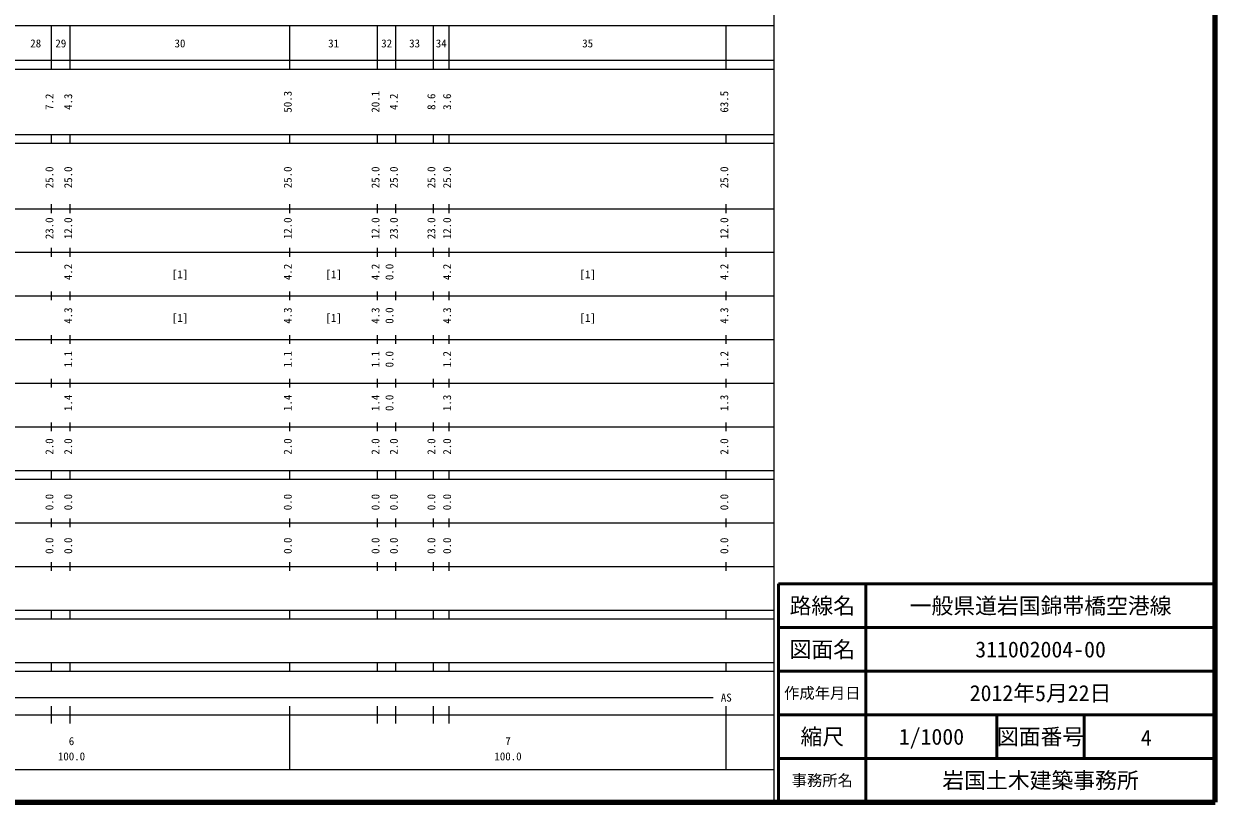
# Model space of a CAD drawing. Units: millimetres on the paper, enlarged 1000 times. Extents: x 40000 to 680000, y 20000 to 380000.
# Drawn here: x 407079 to 680000, y 20000 to 198357 of the extents above; entities that cross this region are included whole.
import ezdxf
from ezdxf.enums import TextEntityAlignment as Align

# ---------------------------------------------------------------- set-up
doc = ezdxf.new("R2010")
doc.units = ezdxf.units.MM
doc.header["$LTSCALE"] = 1000
for name, color, linetype, lineweight in [('M-TTL', 2, 'Continuous', 140), ('M-TTL-BAND', 7, 'Continuous', 25), ('M-TTL-FRAM', 2, 'Continuous', 50), ('M-TTL-LINE', 7, 'Continuous', 50)]:
    doc.layers.add(name, color=color, linetype=linetype, lineweight=lineweight)
doc.layers.add('M-TTL-TXT', color=7, linetype='Continuous')
doc.styles.add('ＭＳ ゴシック', font='')
doc.styles.get('ＭＳ ゴシック').set_extended_font_data('MS Gothic')

msp = doc.modelspace()

# ---------------------------------------------------------------- linework, layer by layer
at = {"layer": 'M-TTL'}
for p, q in [((680000, 20000), (680000, 380000)), ((40000, 20000), (680000, 20000))]:
    msp.add_line(p, q, dxfattribs=at)
at = {"layer": 'M-TTL-BAND'}
for p, q in [((579000, 20000), (579000, 370000)), ((68000, 198000), (579000, 198000)), ((413400, 188000), (413400, 198000)), ((417700, 188000), (417700, 198000)), ((468000, 188000), (468000, 198000)), ((488100, 188000), (488100, 198000)), ((492300, 188000), (492300, 198000)), ((500900, 188000), (500900, 198000)), ((504500, 188000), (504500, 198000)), ((568000, 188000), (568000, 198000)), ((40000, 190000), (579000, 190000)), ((40000, 188000), (579000, 188000)), ((40000, 173000), (579000, 173000)), ((413400, 171000), (413400, 173000)), ((417700, 171000), (417700, 173000)), ((468000, 171000), (468000, 173000)), ((488100, 171000), (488100, 173000)), ((492300, 171000), (492300, 173000)), ((500900, 171000), (500900, 173000)), ((504500, 171000), (504500, 173000)), ((568000, 171000), (568000, 173000)), ((40000, 171000), (579000, 171000)), ((40000, 156000), (579000, 156000)), ((413400, 155000), (413400, 157000)), ((417700, 155000), (417700, 157000)), ((468000, 155000), (468000, 157000)), ((488100, 155000), (488100, 157000)), ((492300, 155000), (492300, 157000)), ((500900, 155000), (500900, 157000)), ((504500, 155000), (504500, 157000)), ((568000, 155000), (568000, 157000)), ((46000, 146000), (579000, 146000)), ((413400, 145000), (413400, 147000)), ((417700, 145000), (417700, 147000)), ((468000, 145000), (468000, 147000)), ((488100, 145000), (488100, 147000)), ((492300, 145000), (492300, 147000)), ((500900, 145000), (500900, 147000)), ((504500, 145000), (504500, 147000)), ((568000, 145000), (568000, 147000)), ((413400, 135000), (413400, 137000)), ((417700, 135000), (417700, 137000)), ((468000, 135000), (468000, 137000)), ((488100, 135000), (488100, 137000)), ((492300, 135000), (492300, 137000)), ((500900, 135000), (500900, 137000)), ((504500, 135000), (504500, 137000)), ((568000, 135000), (568000, 137000)), ((52000, 136000), (579000, 136000)), ((46000, 126000), (579000, 126000)), ((413400, 125000), (413400, 127000)), ((417700, 125000), (417700, 127000)), ((468000, 125000), (468000, 127000)), ((488100, 125000), (488100, 127000)), ((492300, 125000), (492300, 127000)), ((500900, 125000), (500900, 127000)), ((504500, 125000), (504500, 127000)), ((568000, 125000), (568000, 127000)), ((52000, 116000), (579000, 116000)), ((413400, 115000), (413400, 117000)), ((417700, 115000), (417700, 117000)), ((468000, 115000), (468000, 117000)), ((488100, 115000), (488100, 117000)), ((492300, 115000), (492300, 117000)), ((500900, 115000), (500900, 117000)), ((504500, 115000), (504500, 117000)), ((568000, 115000), (568000, 117000)), ((413400, 105000), (413400, 107000)), ((417700, 105000), (417700, 107000)), ((468000, 105000), (468000, 107000)), ((488100, 105000), (488100, 107000)), ((492300, 105000), (492300, 107000)), ((500900, 105000), (500900, 107000)), ((504500, 105000), (504500, 107000)), ((568000, 105000), (568000, 107000)), ((46000, 106000), (579000, 106000)), ((40000, 96000), (579000, 96000)), ((413400, 94000), (413400, 96000)), ((417700, 94000), (417700, 96000)), ((468000, 94000), (468000, 96000)), ((488100, 94000), (488100, 96000)), ((492300, 94000), (492300, 96000)), ((500900, 94000), (500900, 96000)), ((504500, 94000), (504500, 96000)), ((568000, 94000), (568000, 96000)), ((40000, 94000), (579000, 94000)), ((413400, 83000), (413400, 85000)), ((417700, 83000), (417700, 85000)), ((468000, 83000), (468000, 85000)), ((488100, 83000), (488100, 85000)), ((492300, 83000), (492300, 85000)), ((500900, 83000), (500900, 85000)), ((504500, 83000), (504500, 85000)), ((568000, 83000), (568000, 85000)), ((49000, 84000), (579000, 84000)), ((40000, 74000), (579000, 74000)), ((413400, 73000), (413400, 75000)), ((417700, 73000), (417700, 75000)), ((468000, 73000), (468000, 75000)), ((488100, 73000), (488100, 75000)), ((492300, 73000), (492300, 75000)), ((500900, 73000), (500900, 75000)), ((504500, 73000), (504500, 75000)), ((568000, 73000), (568000, 75000)), ((40000, 64000), (579000, 64000)), ((413400, 62000), (413400, 64000)), ((417700, 62000), (417700, 64000)), ((468000, 62000), (468000, 64000)), ((488100, 62000), (488100, 64000)), ((492300, 62000), (492300, 64000)), ((500900, 62000), (500900, 64000)), ((504500, 62000), (504500, 64000)), ((568000, 62000), (568000, 64000)), ((40000, 62000), (579000, 62000)), ((40000, 52000), (579000, 52000)), ((413400, 50000), (413400, 52000)), ((417700, 50000), (417700, 52000)), ((468000, 50000), (468000, 52000)), ((488100, 50000), (488100, 52000)), ((492300, 50000), (492300, 52000)), ((500900, 50000), (500900, 52000)), ((504500, 50000), (504500, 52000)), ((568000, 50000), (568000, 52000)), ((40000, 50000), (579000, 50000)), ((235100, 44000), (565000, 44000)), ((413400, 38000), (413400, 42000)), ((417700, 38000), (417700, 42000)), ((468000, 27500), (468000, 42000)), ((488100, 38000), (488100, 42000)), ((492300, 38000), (492300, 42000)), ((500900, 38000), (500900, 42000)), ((504500, 38000), (504500, 42000)), ((568000, 27500), (568000, 42000)), ((40000, 40000), (579000, 40000)), ((68000, 27500), (579000, 27500))]:
    msp.add_line(p, q, dxfattribs=at)
at = {"layer": 'M-TTL-FRAM'}
for p, q in [((680000, 70000), (580000, 70000)), ((580000, 70000), (580000, 20000))]:
    msp.add_line(p, q, dxfattribs=at)
at = {"layer": 'M-TTL-LINE'}
for p, q in [((600000, 70000), (600000, 20000)), ((680000, 60000), (580000, 60000)), ((680000, 50000), (580000, 50000)), ((680000, 40000), (580000, 40000)), ((630000, 40000), (630000, 30000)), ((650000, 40000), (650000, 30000)), ((680000, 30000), (580000, 30000))]:
    msp.add_line(p, q, dxfattribs=at)

# ---------------------------------------------------------------- texts
at = {"layer": 'M-TTL-BAND', "style": 'ＭＳ ゴシック'}
for s, p in [('28', (409800, 192405)), ('29', (415550, 192405)), ('30', (442850, 192405)), ('31', (478050, 192405)), ('32', (490200, 192405)), ('33', (496600, 192405)), ('34', (502700, 192405)), ('35', (536250, 192405)), ('[1]', (442850, 139500)), ('[1]', (478050, 139500)), ('[1]', (536250, 139500)), ('[1]', (442850, 129500)), ('[1]', (478050, 129500)), ('[1]', (536250, 129500)), ('AS', (568000, 42500)), ('6', (418000, 32523)), ('7', (518000, 32523)), ('100.0', (418000, 29033)), ('100.0', (518000, 29033))]:
    msp.add_text(s, height=1833, dxfattribs=at).set_placement(p, align=Align.BOTTOM_CENTER)
for s, p in [('20.1', (489100, 180500)), ('7.2', (414400, 180500)), ('4.3', (418700, 180500)), ('50.3', (469000, 180500)), ('4.2', (493300, 180500)), ('8.6', (501900, 180500)), ('3.6', (505500, 180500)), ('63.5', (569000, 180500)), ('25.0', (414400, 163174)), ('25.0', (418700, 163174)), ('25.0', (469000, 163174)), ('25.0', (489100, 163174)), ('25.0', (493300, 163174)), ('25.0', (501900, 163174)), ('25.0', (505500, 163174)), ('25.0', (569000, 163174)), ('23.0', (414400, 151500)), ('12.0', (418700, 151500)), ('12.0', (469000, 151500)), ('12.0', (489100, 151500)), ('23.0', (493300, 151500)), ('23.0', (501900, 151500)), ('12.0', (505500, 151500)), ('12.0', (569000, 151500)), ('4.2', (418700, 141500)), ('4.2', (469000, 141500)), ('4.2', (489100, 141500)), ('0.0', (492300, 141500)), ('4.2', (505500, 141500)), ('4.2', (569000, 141500)), ('4.3', (418700, 131500)), ('4.3', (469000, 131500)), ('4.3', (489100, 131500)), ('0.0', (492300, 131500)), ('4.3', (505500, 131500)), ('4.3', (569000, 131500)), ('1.1', (418700, 121500)), ('1.1', (469000, 121500)), ('1.1', (489100, 121500)), ('0.0', (492300, 121500)), ('1.2', (505500, 121500)), ('1.2', (569000, 121500)), ('1.4', (418700, 111500)), ('1.4', (469000, 111500)), ('1.4', (489100, 111500)), ('0.0', (492300, 111500)), ('1.3', (505500, 111500)), ('1.3', (569000, 111500)), ('2.0', (414400, 101500)), ('2.0', (418700, 101500)), ('2.0', (469000, 101500)), ('2.0', (489100, 101500)), ('2.0', (493300, 101500)), ('2.0', (501900, 101500)), ('2.0', (505500, 101500)), ('2.0', (569000, 101500)), ('0.0', (414400, 88764)), ('0.0', (418700, 88764)), ('0.0', (469000, 88764)), ('0.0', (489100, 88764)), ('0.0', (493300, 88764)), ('0.0', (501900, 88764)), ('0.0', (505500, 88764)), ('0.0', (569000, 88764)), ('0.0', (414400, 78764)), ('0.0', (418700, 78764)), ('0.0', (469000, 78764)), ('0.0', (489100, 78764)), ('0.0', (493300, 78764)), ('0.0', (501900, 78764)), ('0.0', (505500, 78764)), ('0.0', (569000, 78764))]:
    msp.add_text(s, height=1833, rotation=90, dxfattribs=at).set_placement(p, align=Align.BOTTOM_CENTER)
at = {"layer": 'M-TTL-TXT', "style": 'ＭＳ ゴシック'}
for s, height, p in [('路線名', 3666, (590000, 65000)), ('路線名', 3666, (590000, 65000)), ('一般県道岩国錦帯橋空港線', 3666, (640000, 65000)), ('図面名', 3666, (590000, 55000)), ('図面名', 3666, (590000, 55000)), ('311002004-00', 3666, (640000, 55000)), ('作成年月日', 2566, (590000, 45000)), ('作成年月日', 2566, (590000, 45000)), ('2012年5月22日', 3666, (640000, 45000)), ('縮尺', 3666, (590000, 35000)), ('縮尺', 3666, (590000, 35000)), ('1/1000', 3666, (615000, 35000)), ('図面番号', 3666, (640000, 35000)), ('図面番号', 3666, (640000, 35000)), ('4', 3666, (664210, 34771)), ('岩国土木建築事務所', 3666, (640000, 25000)), ('事務所名', 2566, (590000, 25000)), ('事務所名', 2566, (590000, 25000))]:
    msp.add_text(s, height=height, dxfattribs=at).set_placement(p, align=Align.MIDDLE_CENTER)

doc.saveas('drawing.dxf')
